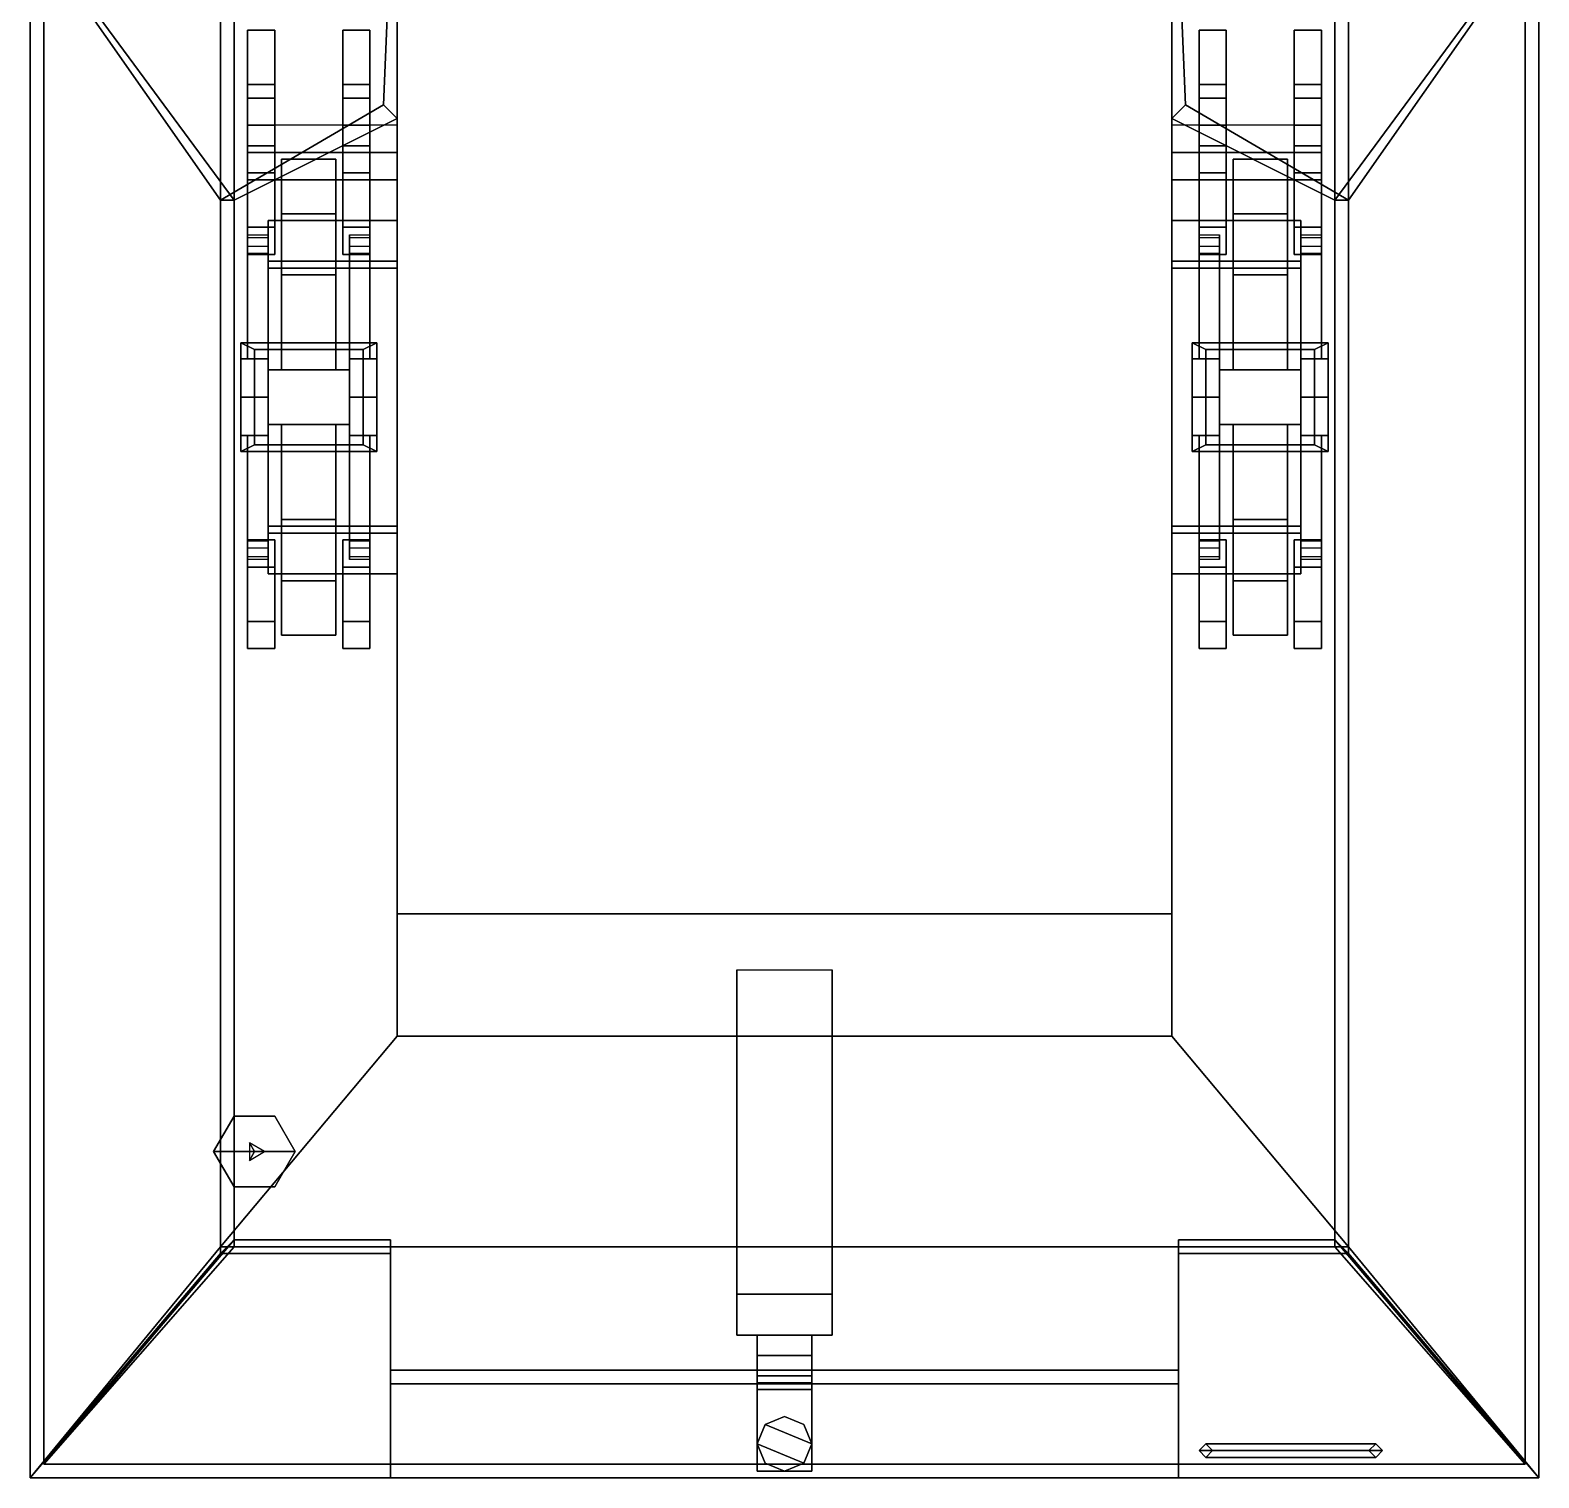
# Model space of a CAD drawing. Extents: x -1.11 to 1.11, y -2.64 to 2.07.
# Drawn here: x -1.11 to 1.11, y -2.64 to -0.51 of the extents above; entities that cross this region are included whole.
import ezdxf

# ---------------------------------------------------------------- set-up
doc = ezdxf.new("R2010")
doc.units = 0
doc.layers.get('0').update_dxf_attribs({"linetype": 'CONTINUOUS'})
doc.layers.add('SUSPENSION', color=5, linetype='CONTINUOUS')

msp = doc.modelspace()

# ---------------------------------------------------------------- linework, layer by layer
at = {"extrusion": (-1, 0, 0)}
for p, q in [((-0.58, -2.31, 2.05), (-0.58, -2.64, 1.24)), ((0.58, -2.31, 2.05), (0.58, -2.64, 1.24))]:
    msp.add_line(p, q, dxfattribs=at)
for points in [[(0.57, 1.74, 0.29), (0.57, -1.81, 0.29), (-0.57, -1.81, 0.29), (-0.57, 1.74, 0.29)], [(-0.57, -1.81, 0.29), (-0.57, -1.99, 0.86), (-0.57, 1.58, 0.86), (-0.57, 1.74, 0.29)], [(0.57, 1.58, 0.86), (0.57, -1.99, 0.86), (0.57, -1.81, 0.29), (0.57, 1.74, 0.29)], [(-0.57, 1.58, 0.86), (-0.57, -1.99, 0.86), (-0.83, -2.3, 0.86), (-0.83, 1.58, 0.86)], [(0.83, 1.58, 0.86), (0.83, -2.3, 0.86), (0.57, -1.99, 0.86), (0.57, 1.58, 0.86)], [(-0.57, -0.14, 1.24), (-1.11, -0.36, 1.24), (-0.83, -0.76, 2.13), (-0.59, -0.62, 2.13)], [(-0.57, -0.16, 1.24), (-0.57, -0.14, 1.24), (-0.59, -0.62, 2.13), (-0.57, -0.64, 2.13)], [(0.83, -0.76, 2.13), (1.11, -0.36, 1.24), (0.57, -0.14, 1.24), (0.59, -0.62, 2.13)], [(0.57, -0.14, 1.24), (0.57, -0.16, 1.24), (0.57, -0.64, 2.13), (0.59, -0.62, 2.13)], [(-0.81, -0.76, 2.13), (-1.09, -0.38, 1.24), (-0.57, -0.16, 1.24), (-0.57, -0.64, 2.13)], [(0.57, -0.16, 1.24), (1.09, -0.38, 1.24), (0.81, -0.76, 2.13), (0.57, -0.64, 2.13)], [(-0.83, -0.3, 0.86), (-0.83, -2.3, 0.86), (-1.11, -2.64, 1.24), (-1.11, -0.36, 1.24)], [(1.11, -2.64, 1.24), (0.83, -2.3, 0.86), (0.83, -0.3, 0.86), (1.11, -0.36, 1.24)], [(-1.09, -2.62, 1.24), (-0.81, -2.3, 0.88), (-0.81, -0.32, 0.88), (-1.09, -0.38, 1.24)], [(-0.81, -0.32, 0.88), (-0.81, -2.3, 0.88), (0.81, -2.3, 0.88), (0.81, -0.32, 0.88)], [(0.81, -0.32, 0.88), (0.81, -2.3, 0.88), (1.09, -2.62, 1.24), (1.09, -0.38, 1.24)], [(-1.11, -0.36, 1.24), (-1.11, -2.64, 1.24), (-0.83, -2.31, 2.05), (-0.83, -0.76, 2.13)], [(0.83, -2.31, 2.05), (1.11, -2.64, 1.24), (1.11, -0.36, 1.24), (0.83, -0.76, 2.13)], [(-0.81, -2.29, 2.05), (-1.09, -2.62, 1.24), (-1.09, -0.38, 1.24), (-0.81, -0.76, 2.13)], [(1.09, -0.38, 1.24), (1.09, -2.62, 1.24), (0.81, -2.29, 2.05), (0.81, -0.76, 2.13)], [(-0.57, -0.64, 2.13), (-0.59, -0.62, 2.13), (-0.83, -0.76, 2.13), (-0.81, -0.76, 2.13)], [(0.59, -0.62, 2.13), (0.57, -0.64, 2.13), (0.81, -0.76, 2.13), (0.83, -0.76, 2.13)], [(-0.81, -0.76, 2.13), (-0.83, -0.76, 2.13), (-0.83, -2.31, 2.05), (-0.81, -2.29, 2.05)], [(0.83, -0.76, 2.13), (0.81, -0.76, 2.13), (0.81, -2.29, 2.05), (0.83, -2.31, 2.05)], [(0.57, -1.81, 0.29), (0.57, -1.99, 0.86), (-0.57, -1.99, 0.86), (-0.57, -1.81, 0.29)], [(-0.07, -1.8924, 0.551), (-0.07, -2.37, 0.75), (-0.07, -2.37, 0.86), (-0.07, -1.99, 0.86)], [(0.07, -1.8924, 0.551), (0.07, -2.37, 0.75), (-0.07, -2.37, 0.75), (-0.07, -1.8924, 0.551)], [(0.07, -2.37, 0.86), (0.07, -2.37, 0.75), (0.07, -1.8924, 0.551), (0.07, -1.99, 0.86)], [(0.83, -2.3, 0.86), (-0.83, -2.3, 0.86), (-0.57, -1.99, 0.86), (0.57, -1.99, 0.86)], [(-0.81, -2.108, 1.59), (-0.84, -2.16, 1.59), (-0.84, -2.16, 1.79), (-0.81, -2.108, 1.79)], [(-0.84, -2.16, 1.79), (-0.72, -2.16, 1.79), (-0.75, -2.108, 1.79), (-0.81, -2.108, 1.79)], [(-0.75, -2.108, 1.59), (-0.81, -2.108, 1.59), (-0.81, -2.108, 1.79), (-0.75, -2.108, 1.79)], [(-0.72, -2.16, 1.59), (-0.75, -2.108, 1.59), (-0.75, -2.108, 1.79), (-0.72, -2.16, 1.79)], [(-0.765, -2.16, 1.79), (-0.7875, -2.147, 1.79), (-0.78, -2.16, 3.79)], [(-0.7875, -2.147, 1.79), (-0.7875, -2.173, 1.79), (-0.78, -2.16, 3.79)], [(-0.84, -2.16, 1.59), (-0.81, -2.212, 1.59), (-0.81, -2.212, 1.79), (-0.84, -2.16, 1.79)], [(-0.81, -2.212, 1.79), (-0.75, -2.212, 1.79), (-0.72, -2.16, 1.79), (-0.84, -2.16, 1.79)], [(-0.7875, -2.173, 1.79), (-0.765, -2.16, 1.79), (-0.78, -2.16, 3.79)], [(-0.75, -2.212, 1.59), (-0.72, -2.16, 1.59), (-0.72, -2.16, 1.79), (-0.75, -2.212, 1.79)], [(-0.81, -2.212, 1.59), (-0.75, -2.212, 1.59), (-0.75, -2.212, 1.79), (-0.81, -2.212, 1.79)], [(-1.11, -2.64, 1.24), (-0.83, -2.3, 0.86), (0.83, -2.3, 0.86), (1.11, -2.64, 1.24)], [(-0.58, -2.29, 2.05), (-0.58, -2.62, 1.24), (-1.09, -2.62, 1.24), (-0.81, -2.29, 2.05)], [(1.09, -2.62, 1.24), (0.81, -2.3, 0.88), (-0.81, -2.3, 0.88), (-1.09, -2.62, 1.24)], [(-0.81, -2.29, 2.05), (-0.83, -2.31, 2.05), (-0.58, -2.31, 2.05), (-0.58, -2.29, 2.05)], [(-0.07, -2.3, 0.86), (-0.07, -2.37, 0.86), (0.07, -2.37, 0.86), (0.07, -2.3, 0.86)], [(0.81, -2.29, 2.05), (1.09, -2.62, 1.24), (0.58, -2.62, 1.24), (0.58, -2.29, 2.05)], [(0.58, -2.4815, 1.58), (0.58, -2.5015, 1.58), (0.58, -2.31, 2.05), (0.58, -2.29, 2.05)], [(0.58, -2.29, 2.05), (0.58, -2.31, 2.05), (0.83, -2.31, 2.05), (0.81, -2.29, 2.05)], [(-0.83, -2.31, 2.05), (-1.11, -2.64, 1.24), (-0.58, -2.64, 1.24), (-0.58, -2.31, 2.05)], [(0.58, -2.31, 2.05), (0.58, -2.64, 1.24), (1.11, -2.64, 1.24), (0.83, -2.31, 2.05)], [(-0.07, -2.37, 0.75), (-0.07, -2.43, 0.75), (-0.07, -2.43, 0.86), (-0.07, -2.37, 0.86)], [(-0.07, -2.37, 0.86), (-0.07, -2.43, 0.86), (0.07, -2.43, 0.86), (0.07, -2.37, 0.86)], [(0.07, -2.37, 0.75), (0.07, -2.43, 0.75), (-0.07, -2.43, 0.75), (-0.07, -2.37, 0.75)], [(0.07, -2.43, 0.86), (0.07, -2.43, 0.75), (0.07, -2.37, 0.75), (0.07, -2.37, 0.86)], [(-0.07, -2.43, 0.86), (-0.07, -2.43, 0.75), (0.07, -2.43, 0.75), (0.07, -2.43, 0.86)], [(-0.04, -2.43, 0.79), (-0.04, -2.46, 0.77), (-0.04, -2.49, 0.84), (-0.04, -2.43, 0.84)], [(0.04, -2.43, 0.79), (0.04, -2.46, 0.77), (-0.04, -2.46, 0.77), (-0.04, -2.43, 0.79)], [(-0.04, -2.43, 0.84), (-0.04, -2.49, 0.84), (0.04, -2.49, 0.84), (0.04, -2.43, 0.84)], [(0.04, -2.49, 0.84), (0.04, -2.46, 0.77), (0.04, -2.43, 0.79), (0.04, -2.43, 0.84)], [(-0.04, -2.46, 0.77), (-0.04, -2.46, 0.7), (-0.04, -2.51, 0.82), (-0.04, -2.49, 0.84)], [(0.04, -2.46, 0.77), (0.04, -2.46, 0.7), (-0.04, -2.46, 0.7), (-0.04, -2.46, 0.77)], [(-0.04, -2.46, 0.7), (-0.04, -2.49, 0.72), (-0.04, -2.51, 0.75), (-0.04, -2.51, 0.82)], [(-0.04, -2.46, 0.7), (-0.04, -2.49, 0.67), (-0.04, -2.5, 0.7), (-0.04, -2.49, 0.72)], [(0.04, -2.46, 0.7), (0.04, -2.49, 0.67), (-0.04, -2.49, 0.67), (-0.04, -2.46, 0.7)], [(0.04, -2.51, 0.82), (0.04, -2.46, 0.7), (0.04, -2.46, 0.77), (0.04, -2.49, 0.84)], [(0.04, -2.51, 0.75), (0.04, -2.49, 0.72), (0.04, -2.46, 0.7), (0.04, -2.51, 0.82)], [(0.04, -2.5, 0.7), (0.04, -2.49, 0.67), (0.04, -2.46, 0.7), (0.04, -2.49, 0.72)], [(0.58, -2.4815, 1.58), (0.58, -2.62, 1.24), (-0.58, -2.62, 1.24), (-0.58, -2.4815, 1.58)], [(-0.58, -2.4815, 1.58), (-0.58, -2.5015, 1.58), (0.58, -2.5015, 1.58), (0.58, -2.4815, 1.58)], [(-0.58, -2.5015, 1.58), (-0.58, -2.64, 1.24), (0.58, -2.64, 1.24), (0.58, -2.5015, 1.58)], [(-0.04, -2.49, 0.84), (-0.04, -2.51, 0.82), (0.04, -2.51, 0.82), (0.04, -2.49, 0.84)], [(-0.04, -2.51, 0.75), (-0.04, -2.49, 0.72), (0.04, -2.49, 0.72), (0.04, -2.51, 0.75)], [(-0.04, -2.49, 0.72), (-0.04, -2.5, 0.7), (0.04, -2.5, 0.7), (0.04, -2.49, 0.72)], [(-0.04, -2.49, 0.67), (-0.04, -2.62, 0.65), (-0.04, -2.63, 0.68), (-0.04, -2.5, 0.7)], [(0.04, -2.49, 0.67), (0.04, -2.62, 0.65), (-0.04, -2.62, 0.65), (-0.04, -2.49, 0.67)], [(-0.04, -2.5, 0.7), (-0.04, -2.63, 0.68), (0.04, -2.63, 0.68), (0.04, -2.5, 0.7)], [(0.04, -2.63, 0.68), (0.04, -2.62, 0.65), (0.04, -2.49, 0.67), (0.04, -2.5, 0.7)], [(-0.04, -2.51, 0.82), (-0.04, -2.51, 0.75), (0.04, -2.51, 0.75), (0.04, -2.51, 0.82)], [(0, -2.55, 0.69), (-0.0283, -2.5617, 0.69), (-0.0283, -2.5617, 0.78), (0, -2.55, 0.78)], [(-0.0283, -2.5617, 0.78), (0.04, -2.59, 0.78), (0.0283, -2.5617, 0.78), (0, -2.55, 0.78)], [(0.0283, -2.5617, 0.69), (0, -2.55, 0.69), (0, -2.55, 0.78), (0.0283, -2.5617, 0.78)], [(-0.0283, -2.5617, 0.69), (-0.04, -2.59, 0.68), (-0.04, -2.59, 0.78), (-0.0283, -2.5617, 0.78)], [(-0.04, -2.59, 0.78), (0.0283, -2.6183, 0.78), (0.04, -2.59, 0.78), (-0.0283, -2.5617, 0.78)], [(0.04, -2.59, 0.68), (0.0283, -2.5617, 0.69), (0.0283, -2.5617, 0.78), (0.04, -2.59, 0.78)], [(-0.04, -2.59, 0.68), (-0.0283, -2.6183, 0.68), (-0.0283, -2.6183, 0.78), (-0.04, -2.59, 0.78)], [(-0.0283, -2.6183, 0.78), (0, -2.63, 0.78), (0.0283, -2.6183, 0.78), (-0.04, -2.59, 0.78)], [(0.0283, -2.6183, 0.68), (0.04, -2.59, 0.68), (0.04, -2.59, 0.78), (0.0283, -2.6183, 0.78)], [(0.62, -2.59, 0.8), (0.61, -2.6, 0.79), (0.61, -2.6, 1.2), (0.62, -2.59, 1.19)], [(0.87, -2.59, 0.8), (0.88, -2.6, 0.79), (0.61, -2.6, 0.79), (0.62, -2.59, 0.8)], [(0.63, -2.6, 0.81), (0.62, -2.59, 0.8), (0.62, -2.59, 1.19), (0.63, -2.6, 1.2)], [(0.86, -2.6, 0.81), (0.87, -2.59, 0.8), (0.62, -2.59, 0.8), (0.63, -2.6, 0.81)], [(0.87, -2.59, 0.98), (0.86, -2.6, 0.97), (0.63, -2.6, 0.97), (0.62, -2.59, 0.98)], [(0.86, -2.6, 0.99), (0.87, -2.59, 0.98), (0.62, -2.59, 0.98), (0.63, -2.6, 0.99)], [(0.87, -2.59, 0.8), (0.86, -2.6, 0.81), (0.86, -2.6, 1.2), (0.87, -2.59, 1.19)], [(0.88, -2.6, 0.79), (0.87, -2.59, 0.8), (0.87, -2.59, 1.19), (0.88, -2.6, 1.2)], [(-0.0283, -2.6183, 0.68), (0, -2.63, 0.68), (0, -2.63, 0.78), (-0.0283, -2.6183, 0.78)], [(0, -2.63, 0.68), (0.0283, -2.6183, 0.68), (0.0283, -2.6183, 0.78), (0, -2.63, 0.78)], [(0.61, -2.6, 0.79), (0.62, -2.61, 0.8), (0.62, -2.61, 1.21), (0.61, -2.6, 1.2)], [(0.88, -2.6, 0.79), (0.87, -2.61, 0.8), (0.62, -2.61, 0.8), (0.61, -2.6, 0.79)], [(0.62, -2.61, 0.8), (0.63, -2.6, 0.81), (0.63, -2.6, 1.2), (0.62, -2.61, 1.21)], [(0.87, -2.61, 0.8), (0.86, -2.6, 0.81), (0.63, -2.6, 0.81), (0.62, -2.61, 0.8)], [(0.86, -2.6, 0.97), (0.87, -2.61, 0.98), (0.62, -2.61, 0.98), (0.63, -2.6, 0.97)], [(0.87, -2.61, 0.98), (0.86, -2.6, 0.99), (0.63, -2.6, 0.99), (0.62, -2.61, 0.98)], [(0.86, -2.6, 0.81), (0.87, -2.61, 0.8), (0.87, -2.61, 1.21), (0.86, -2.6, 1.2)], [(0.87, -2.61, 0.8), (0.88, -2.6, 0.79), (0.88, -2.6, 1.2), (0.87, -2.61, 1.21)], [(-0.04, -2.63, 0.68), (-0.04, -2.62, 0.65), (0.04, -2.62, 0.65), (0.04, -2.63, 0.68)]]:
    msp.add_3dface(points)
at = {"layer": 'SUSPENSION'}
for points in [[(-0.79, -0.51, 0.7), (-0.79, -0.51, 0.63), (-0.79, -0.59, 0.59), (-0.79, -0.61, 0.66)], [(-0.75, -0.61, 0.66), (-0.75, -0.51, 0.7), (-0.79, -0.51, 0.7), (-0.79, -0.61, 0.66)], [(-0.79, -0.59, 0.59), (-0.79, -0.51, 0.63), (-0.75, -0.51, 0.63), (-0.75, -0.59, 0.59)], [(-0.75, -0.59, 0.59), (-0.75, -0.51, 0.63), (-0.75, -0.51, 0.7), (-0.75, -0.61, 0.66)], [(-0.61, -0.61, 0.66), (-0.61, -0.51, 0.7), (-0.65, -0.51, 0.7), (-0.65, -0.61, 0.66)], [(-0.65, -0.51, 0.7), (-0.65, -0.51, 0.63), (-0.65, -0.59, 0.59), (-0.65, -0.61, 0.66)], [(-0.65, -0.59, 0.59), (-0.65, -0.51, 0.63), (-0.61, -0.51, 0.63), (-0.61, -0.59, 0.59)], [(-0.61, -0.59, 0.59), (-0.61, -0.51, 0.63), (-0.61, -0.51, 0.7), (-0.61, -0.61, 0.66)], [(0.65, -0.61, 0.66), (0.65, -0.51, 0.7), (0.61, -0.51, 0.7), (0.61, -0.61, 0.66)], [(0.61, -0.51, 0.7), (0.61, -0.51, 0.63), (0.61, -0.59, 0.59), (0.61, -0.61, 0.66)], [(0.61, -0.59, 0.59), (0.61, -0.51, 0.63), (0.65, -0.51, 0.63), (0.65, -0.59, 0.59)], [(0.65, -0.59, 0.59), (0.65, -0.51, 0.63), (0.65, -0.51, 0.7), (0.65, -0.61, 0.66)], [(0.75, -0.51, 0.7), (0.75, -0.51, 0.63), (0.75, -0.59, 0.59), (0.75, -0.61, 0.66)], [(0.79, -0.61, 0.66), (0.79, -0.51, 0.7), (0.75, -0.51, 0.7), (0.75, -0.61, 0.66)], [(0.75, -0.59, 0.59), (0.75, -0.51, 0.63), (0.79, -0.51, 0.63), (0.79, -0.59, 0.59)], [(0.79, -0.59, 0.59), (0.79, -0.51, 0.63), (0.79, -0.51, 0.7), (0.79, -0.61, 0.66)], [(-0.79, -0.61, 0.66), (-0.79, -0.59, 0.59), (-0.79, -0.69, 0.59), (-0.79, -0.65, 0.66)], [(-0.79, -0.69, 0.59), (-0.79, -0.59, 0.59), (-0.75, -0.59, 0.59), (-0.75, -0.69, 0.59)], [(-0.75, -0.69, 0.59), (-0.75, -0.59, 0.59), (-0.75, -0.61, 0.66), (-0.75, -0.65, 0.66)], [(-0.65, -0.69, 0.59), (-0.65, -0.59, 0.59), (-0.61, -0.59, 0.59), (-0.61, -0.69, 0.59)], [(-0.65, -0.61, 0.66), (-0.65, -0.59, 0.59), (-0.65, -0.69, 0.59), (-0.65, -0.65, 0.66)], [(-0.61, -0.69, 0.59), (-0.61, -0.59, 0.59), (-0.61, -0.61, 0.66), (-0.61, -0.65, 0.66)], [(0.61, -0.69, 0.59), (0.61, -0.59, 0.59), (0.65, -0.59, 0.59), (0.65, -0.69, 0.59)], [(0.61, -0.61, 0.66), (0.61, -0.59, 0.59), (0.61, -0.69, 0.59), (0.61, -0.65, 0.66)], [(0.65, -0.69, 0.59), (0.65, -0.59, 0.59), (0.65, -0.61, 0.66), (0.65, -0.65, 0.66)], [(0.75, -0.61, 0.66), (0.75, -0.59, 0.59), (0.75, -0.69, 0.59), (0.75, -0.65, 0.66)], [(0.75, -0.69, 0.59), (0.75, -0.59, 0.59), (0.79, -0.59, 0.59), (0.79, -0.69, 0.59)], [(0.79, -0.69, 0.59), (0.79, -0.59, 0.59), (0.79, -0.61, 0.66), (0.79, -0.65, 0.66)], [(-0.75, -0.65, 0.66), (-0.75, -0.61, 0.66), (-0.79, -0.61, 0.66), (-0.79, -0.65, 0.66)], [(-0.61, -0.65, 0.66), (-0.61, -0.61, 0.66), (-0.65, -0.61, 0.66), (-0.65, -0.65, 0.66)], [(0.65, -0.65, 0.66), (0.65, -0.61, 0.66), (0.61, -0.61, 0.66), (0.61, -0.65, 0.66)], [(0.79, -0.65, 0.66), (0.79, -0.61, 0.66), (0.75, -0.61, 0.66), (0.75, -0.65, 0.66)], [(-0.57, -0.69, 0.74), (-0.57, -0.65, 0.66), (-0.79, -0.65, 0.66), (-0.79, -0.69, 0.74)], [(-0.79, -0.65, 0.66), (-0.79, -0.69, 0.59), (-0.79, -0.73, 0.72), (-0.79, -0.69, 0.74)], [(0.79, -0.69, 0.74), (0.79, -0.65, 0.66), (0.57, -0.65, 0.66), (0.57, -0.69, 0.74)], [(0.79, -0.73, 0.72), (0.79, -0.69, 0.59), (0.79, -0.65, 0.66), (0.79, -0.69, 0.74)], [(-0.79, -0.72, 0.1907), (-0.79, -0.8, 0.1907), (-0.79, -0.84, 0.26), (-0.79, -0.68, 0.26)], [(-0.79, -0.72, 0.1907), (-0.79, -0.68, 0.26), (-0.75, -0.68, 0.26), (-0.75, -0.72, 0.1907)], [(-0.79, -0.68, 0.26), (-0.79, -0.84, 0.26), (-0.79, -0.8, 0.3293), (-0.79, -0.72, 0.3293)], [(-0.79, -0.68, 0.26), (-0.79, -0.72, 0.3293), (-0.75, -0.72, 0.3293), (-0.75, -0.68, 0.26)], [(-0.61, -0.68, 0.26), (-0.61, -0.72, 0.1907), (-0.65, -0.72, 0.1907), (-0.65, -0.68, 0.26)], [(-0.61, -0.72, 0.3293), (-0.61, -0.68, 0.26), (-0.65, -0.68, 0.26), (-0.65, -0.72, 0.3293)], [(-0.61, -0.8, 0.1907), (-0.61, -0.72, 0.1907), (-0.61, -0.68, 0.26), (-0.61, -0.84, 0.26)], [(-0.61, -0.84, 0.26), (-0.61, -0.68, 0.26), (-0.61, -0.72, 0.3293), (-0.61, -0.8, 0.3293)], [(0.61, -0.72, 0.1907), (0.61, -0.8, 0.1907), (0.61, -0.84, 0.26), (0.61, -0.68, 0.26)], [(0.61, -0.72, 0.1907), (0.61, -0.68, 0.26), (0.65, -0.68, 0.26), (0.65, -0.72, 0.1907)], [(0.61, -0.68, 0.26), (0.61, -0.84, 0.26), (0.61, -0.8, 0.3293), (0.61, -0.72, 0.3293)], [(0.61, -0.68, 0.26), (0.61, -0.72, 0.3293), (0.65, -0.72, 0.3293), (0.65, -0.68, 0.26)], [(0.79, -0.68, 0.26), (0.79, -0.72, 0.1907), (0.75, -0.72, 0.1907), (0.75, -0.68, 0.26)], [(0.79, -0.72, 0.3293), (0.79, -0.68, 0.26), (0.75, -0.68, 0.26), (0.75, -0.72, 0.3293)], [(0.79, -0.8, 0.1907), (0.79, -0.72, 0.1907), (0.79, -0.68, 0.26), (0.79, -0.84, 0.26)], [(0.79, -0.84, 0.26), (0.79, -0.68, 0.26), (0.79, -0.72, 0.3293), (0.79, -0.8, 0.3293)], [(-0.79, -0.73, 0.72), (-0.79, -0.69, 0.59), (-0.57, -0.69, 0.59), (-0.57, -0.73, 0.72)], [(-0.79, -0.69, 0.74), (-0.79, -0.73, 0.72), (-0.57, -0.73, 0.72), (-0.57, -0.69, 0.74)], [(-0.74, -0.7, 0.69), (-0.74, -0.78, 0.64), (-0.74, -0.87, 0.67), (-0.74, -0.78, 0.69)], [(-0.66, -0.7, 0.69), (-0.66, -0.78, 0.64), (-0.74, -0.78, 0.64), (-0.74, -0.7, 0.69)], [(-0.66, -0.78, 0.69), (-0.66, -0.7, 0.69), (-0.74, -0.7, 0.69), (-0.74, -0.78, 0.69)], [(-0.66, -0.87, 0.67), (-0.66, -0.78, 0.64), (-0.66, -0.7, 0.69), (-0.66, -0.78, 0.69)], [(0.57, -0.73, 0.72), (0.57, -0.69, 0.59), (0.79, -0.69, 0.59), (0.79, -0.73, 0.72)], [(0.57, -0.69, 0.74), (0.57, -0.73, 0.72), (0.79, -0.73, 0.72), (0.79, -0.69, 0.74)], [(0.66, -0.7, 0.69), (0.66, -0.78, 0.64), (0.66, -0.87, 0.67), (0.66, -0.78, 0.69)], [(0.74, -0.7, 0.69), (0.74, -0.78, 0.64), (0.66, -0.78, 0.64), (0.66, -0.7, 0.69)], [(0.74, -0.78, 0.69), (0.74, -0.7, 0.69), (0.66, -0.7, 0.69), (0.66, -0.78, 0.69)], [(0.74, -0.87, 0.67), (0.74, -0.78, 0.64), (0.74, -0.7, 0.69), (0.74, -0.78, 0.69)], [(-0.79, -0.8, 0.1907), (-0.79, -0.72, 0.1907), (-0.75, -0.72, 0.1907), (-0.75, -0.8, 0.1907)], [(-0.79, -0.72, 0.3293), (-0.79, -0.8, 0.3293), (-0.75, -0.8, 0.3293), (-0.75, -0.72, 0.3293)], [(-0.61, -0.72, 0.1907), (-0.61, -0.8, 0.1907), (-0.65, -0.8, 0.1907), (-0.65, -0.72, 0.1907)], [(-0.61, -0.8, 0.3293), (-0.61, -0.72, 0.3293), (-0.65, -0.72, 0.3293), (-0.65, -0.8, 0.3293)], [(0.61, -0.8, 0.1907), (0.61, -0.72, 0.1907), (0.65, -0.72, 0.1907), (0.65, -0.8, 0.1907)], [(0.61, -0.72, 0.3293), (0.61, -0.8, 0.3293), (0.65, -0.8, 0.3293), (0.65, -0.72, 0.3293)], [(0.79, -0.72, 0.1907), (0.79, -0.8, 0.1907), (0.75, -0.8, 0.1907), (0.75, -0.72, 0.1907)], [(0.79, -0.8, 0.3293), (0.79, -0.72, 0.3293), (0.75, -0.72, 0.3293), (0.75, -0.8, 0.3293)], [(-0.57, -0.79, 0.72), (-0.57, -0.79, 0.6), (-0.76, -0.79, 0.6), (-0.76, -0.79, 0.72)], [(-0.76, -0.79, 0.72), (-0.76, -0.79, 0.6), (-0.76, -0.85, 0.6), (-0.76, -0.86, 0.72)], [(-0.76, -0.85, 0.6), (-0.76, -0.79, 0.6), (-0.57, -0.79, 0.6), (-0.57, -0.85, 0.6)], [(-0.57, -0.86, 0.72), (-0.57, -0.79, 0.72), (-0.76, -0.79, 0.72), (-0.76, -0.86, 0.72)], [(-0.74, -0.78, 0.69), (-0.74, -0.87, 0.67), (-0.66, -0.87, 0.67), (-0.66, -0.78, 0.69)], [(-0.66, -0.78, 0.64), (-0.66, -1.01, 0.59), (-0.74, -1.01, 0.59), (-0.74, -0.78, 0.64)], [(-0.74, -0.78, 0.64), (-0.74, -1.01, 0.59), (-0.74, -1.01, 0.67), (-0.74, -0.87, 0.67)], [(-0.66, -1.01, 0.67), (-0.66, -1.01, 0.59), (-0.66, -0.78, 0.64), (-0.66, -0.87, 0.67)], [(0.76, -0.79, 0.72), (0.76, -0.79, 0.6), (0.57, -0.79, 0.6), (0.57, -0.79, 0.72)], [(0.57, -0.85, 0.6), (0.57, -0.79, 0.6), (0.76, -0.79, 0.6), (0.76, -0.85, 0.6)], [(0.76, -0.86, 0.72), (0.76, -0.79, 0.72), (0.57, -0.79, 0.72), (0.57, -0.86, 0.72)], [(0.66, -0.78, 0.69), (0.66, -0.87, 0.67), (0.74, -0.87, 0.67), (0.74, -0.78, 0.69)], [(0.66, -0.78, 0.64), (0.66, -1.01, 0.59), (0.66, -1.01, 0.67), (0.66, -0.87, 0.67)], [(0.74, -0.78, 0.64), (0.74, -1.01, 0.59), (0.66, -1.01, 0.59), (0.66, -0.78, 0.64)], [(0.74, -1.01, 0.67), (0.74, -1.01, 0.59), (0.74, -0.78, 0.64), (0.74, -0.87, 0.67)], [(0.76, -0.85, 0.6), (0.76, -0.79, 0.6), (0.76, -0.79, 0.72), (0.76, -0.86, 0.72)], [(-0.79, -0.84, 0.26), (-0.79, -0.8, 0.1907), (-0.75, -0.8, 0.1907), (-0.75, -0.84, 0.26)], [(-0.79, -0.8, 0.3293), (-0.79, -0.84, 0.26), (-0.75, -0.84, 0.26), (-0.75, -0.8, 0.3293)], [(-0.79, -0.811, 0.2098), (-0.79, -0.9934, 0.1834), (-0.79, -0.97, 0.24), (-0.79, -0.8285, 0.24)], [(-0.76, -0.811, 0.2098), (-0.76, -0.9934, 0.1834), (-0.79, -0.9934, 0.1834), (-0.79, -0.811, 0.2098)], [(-0.79, -0.8157, 0.3021), (-0.79, -0.97, 0.36), (-0.76, -0.97, 0.36), (-0.76, -0.8157, 0.3021)], [(-0.79, -0.8383, 0.263), (-0.79, -0.97, 0.31), (-0.79, -0.97, 0.36), (-0.79, -0.8157, 0.3021)], [(-0.76, -0.97, 0.24), (-0.76, -0.9934, 0.1834), (-0.76, -0.811, 0.2098), (-0.76, -0.8285, 0.24)], [(-0.76, -0.97, 0.36), (-0.76, -0.97, 0.31), (-0.76, -0.8383, 0.263), (-0.76, -0.8157, 0.3021)], [(-0.61, -0.8, 0.1907), (-0.61, -0.84, 0.26), (-0.65, -0.84, 0.26), (-0.65, -0.8, 0.1907)], [(-0.61, -0.84, 0.26), (-0.61, -0.8, 0.3293), (-0.65, -0.8, 0.3293), (-0.65, -0.84, 0.26)], [(-0.64, -0.811, 0.2098), (-0.64, -0.9934, 0.1834), (-0.64, -0.97, 0.24), (-0.64, -0.8285, 0.24)], [(-0.61, -0.811, 0.2098), (-0.61, -0.9934, 0.1834), (-0.64, -0.9934, 0.1834), (-0.64, -0.811, 0.2098)], [(-0.64, -0.8383, 0.263), (-0.64, -0.97, 0.31), (-0.64, -0.97, 0.36), (-0.64, -0.8157, 0.3021)], [(-0.64, -0.8157, 0.3021), (-0.64, -0.97, 0.36), (-0.61, -0.97, 0.36), (-0.61, -0.8157, 0.3021)], [(-0.61, -0.97, 0.24), (-0.61, -0.9934, 0.1834), (-0.61, -0.811, 0.2098), (-0.61, -0.8285, 0.24)], [(-0.61, -0.97, 0.36), (-0.61, -0.97, 0.31), (-0.61, -0.8383, 0.263), (-0.61, -0.8157, 0.3021)], [(0.61, -0.84, 0.26), (0.61, -0.8, 0.1907), (0.65, -0.8, 0.1907), (0.65, -0.84, 0.26)], [(0.61, -0.8, 0.3293), (0.61, -0.84, 0.26), (0.65, -0.84, 0.26), (0.65, -0.8, 0.3293)], [(0.61, -0.811, 0.2098), (0.61, -0.9934, 0.1834), (0.61, -0.97, 0.24), (0.61, -0.8285, 0.24)], [(0.64, -0.811, 0.2098), (0.64, -0.9934, 0.1834), (0.61, -0.9934, 0.1834), (0.61, -0.811, 0.2098)], [(0.61, -0.8157, 0.3021), (0.61, -0.97, 0.36), (0.64, -0.97, 0.36), (0.64, -0.8157, 0.3021)], [(0.61, -0.8383, 0.263), (0.61, -0.97, 0.31), (0.61, -0.97, 0.36), (0.61, -0.8157, 0.3021)], [(0.64, -0.97, 0.24), (0.64, -0.9934, 0.1834), (0.64, -0.811, 0.2098), (0.64, -0.8285, 0.24)], [(0.64, -0.97, 0.36), (0.64, -0.97, 0.31), (0.64, -0.8383, 0.263), (0.64, -0.8157, 0.3021)], [(0.79, -0.8, 0.1907), (0.79, -0.84, 0.26), (0.75, -0.84, 0.26), (0.75, -0.8, 0.1907)], [(0.79, -0.84, 0.26), (0.79, -0.8, 0.3293), (0.75, -0.8, 0.3293), (0.75, -0.84, 0.26)], [(0.76, -0.811, 0.2098), (0.76, -0.9934, 0.1834), (0.76, -0.97, 0.24), (0.76, -0.8285, 0.24)], [(0.79, -0.811, 0.2098), (0.79, -0.9934, 0.1834), (0.76, -0.9934, 0.1834), (0.76, -0.811, 0.2098)], [(0.76, -0.8383, 0.263), (0.76, -0.97, 0.31), (0.76, -0.97, 0.36), (0.76, -0.8157, 0.3021)], [(0.76, -0.8157, 0.3021), (0.76, -0.97, 0.36), (0.79, -0.97, 0.36), (0.79, -0.8157, 0.3021)], [(0.79, -0.97, 0.24), (0.79, -0.9934, 0.1834), (0.79, -0.811, 0.2098), (0.79, -0.8285, 0.24)], [(0.79, -0.97, 0.36), (0.79, -0.97, 0.31), (0.79, -0.8383, 0.263), (0.79, -0.8157, 0.3021)], [(-0.79, -0.8285, 0.24), (-0.79, -0.97, 0.24), (-0.76, -0.97, 0.24), (-0.76, -0.8285, 0.24)], [(-0.76, -0.8383, 0.263), (-0.76, -0.97, 0.31), (-0.79, -0.97, 0.31), (-0.79, -0.8383, 0.263)], [(-0.64, -0.8285, 0.24), (-0.64, -0.97, 0.24), (-0.61, -0.97, 0.24), (-0.61, -0.8285, 0.24)], [(-0.61, -0.8383, 0.263), (-0.61, -0.97, 0.31), (-0.64, -0.97, 0.31), (-0.64, -0.8383, 0.263)], [(0.61, -0.8285, 0.24), (0.61, -0.97, 0.24), (0.64, -0.97, 0.24), (0.64, -0.8285, 0.24)], [(0.64, -0.8383, 0.263), (0.64, -0.97, 0.31), (0.61, -0.97, 0.31), (0.61, -0.8383, 0.263)], [(0.76, -0.8285, 0.24), (0.76, -0.97, 0.24), (0.79, -0.97, 0.24), (0.79, -0.8285, 0.24)], [(0.79, -0.8383, 0.263), (0.79, -0.97, 0.31), (0.76, -0.97, 0.31), (0.76, -0.8383, 0.263)], [(-0.76, -0.86, 0.72), (-0.76, -0.85, 0.6), (-0.57, -0.85, 0.6), (-0.57, -0.86, 0.72)], [(0.57, -0.86, 0.72), (0.57, -0.85, 0.6), (0.76, -0.85, 0.6), (0.76, -0.86, 0.72)], [(-0.74, -0.87, 0.67), (-0.74, -1.01, 0.67), (-0.66, -1.01, 0.67), (-0.66, -0.87, 0.67)], [(0.66, -0.87, 0.67), (0.66, -1.01, 0.67), (0.74, -1.01, 0.67), (0.74, -0.87, 0.67)], [(-0.8, -0.97, 0.24), (-0.8, -0.9934, 0.1834), (-0.8, -1.1066, 0.1834), (-0.8, -1.13, 0.24)], [(-0.8, -0.9934, 0.1834), (-0.8, -0.97, 0.24), (-0.76, -0.97, 0.24), (-0.76, -0.9934, 0.1834)], [(-0.6, -0.97, 0.5), (-0.6, -0.97, 0.43), (-0.8, -0.97, 0.43), (-0.8, -0.97, 0.5)], [(-0.8, -0.97, 0.5), (-0.8, -0.97, 0.43), (-0.8, -1.13, 0.43), (-0.8, -1.13, 0.5)], [(-0.76, -0.97, 0.43), (-0.76, -0.97, 0.24), (-0.8, -0.97, 0.24), (-0.8, -0.97, 0.43)], [(-0.8, -0.97, 0.43), (-0.8, -0.97, 0.24), (-0.8, -1.13, 0.24), (-0.8, -1.13, 0.43)], [(-0.62, -0.98, 0.59), (-0.6, -0.97, 0.5), (-0.8, -0.97, 0.5), (-0.78, -0.98, 0.59)], [(-0.78, -0.98, 0.59), (-0.8, -0.97, 0.5), (-0.8, -1.13, 0.5), (-0.78, -1.12, 0.59)], [(-0.76, -1.1066, 0.1834), (-0.76, -0.9934, 0.1834), (-0.76, -0.97, 0.24), (-0.76, -1.13, 0.24)], [(-0.76, -1.13, 0.43), (-0.76, -0.97, 0.43), (-0.64, -0.97, 0.43), (-0.64, -1.13, 0.43)], [(-0.76, -1.13, 0.24), (-0.76, -0.97, 0.24), (-0.76, -0.97, 0.43), (-0.76, -1.13, 0.43)], [(-0.6, -0.97, 0.24), (-0.6, -0.9934, 0.1834), (-0.64, -0.9934, 0.1834), (-0.64, -0.97, 0.24)], [(-0.64, -0.9934, 0.1834), (-0.64, -1.1066, 0.1834), (-0.64, -1.13, 0.24), (-0.64, -0.97, 0.24)], [(-0.64, -0.97, 0.24), (-0.64, -1.13, 0.24), (-0.64, -1.13, 0.43), (-0.64, -0.97, 0.43)], [(-0.6, -0.97, 0.43), (-0.6, -0.97, 0.24), (-0.64, -0.97, 0.24), (-0.64, -0.97, 0.43)], [(-0.6, -1.13, 0.5), (-0.6, -0.97, 0.5), (-0.62, -0.98, 0.59), (-0.62, -1.12, 0.59)], [(-0.6, -1.13, 0.24), (-0.6, -1.1066, 0.1834), (-0.6, -0.9934, 0.1834), (-0.6, -0.97, 0.24)], [(-0.6, -1.13, 0.43), (-0.6, -0.97, 0.43), (-0.6, -0.97, 0.5), (-0.6, -1.13, 0.5)], [(-0.6, -1.13, 0.43), (-0.6, -1.13, 0.24), (-0.6, -0.97, 0.24), (-0.6, -0.97, 0.43)], [(0.6, -0.97, 0.24), (0.6, -0.9934, 0.1834), (0.6, -1.1066, 0.1834), (0.6, -1.13, 0.24)], [(0.6, -0.9934, 0.1834), (0.6, -0.97, 0.24), (0.64, -0.97, 0.24), (0.64, -0.9934, 0.1834)], [(0.6, -0.97, 0.43), (0.6, -1.13, 0.43), (0.6, -1.13, 0.5), (0.6, -0.97, 0.5)], [(0.8, -0.97, 0.5), (0.8, -0.97, 0.43), (0.6, -0.97, 0.43), (0.6, -0.97, 0.5)], [(0.64, -0.97, 0.43), (0.64, -0.97, 0.24), (0.6, -0.97, 0.24), (0.6, -0.97, 0.43)], [(0.6, -0.97, 0.43), (0.6, -0.97, 0.24), (0.6, -1.13, 0.24), (0.6, -1.13, 0.43)], [(0.6, -0.97, 0.5), (0.6, -1.13, 0.5), (0.62, -1.12, 0.59), (0.62, -0.98, 0.59)], [(0.78, -0.98, 0.59), (0.8, -0.97, 0.5), (0.6, -0.97, 0.5), (0.62, -0.98, 0.59)], [(0.64, -1.1066, 0.1834), (0.64, -0.9934, 0.1834), (0.64, -0.97, 0.24), (0.64, -1.13, 0.24)], [(0.64, -1.13, 0.24), (0.64, -0.97, 0.24), (0.64, -0.97, 0.43), (0.64, -1.13, 0.43)], [(0.76, -0.97, 0.43), (0.76, -1.13, 0.43), (0.64, -1.13, 0.43), (0.64, -0.97, 0.43)], [(0.8, -0.97, 0.24), (0.8, -0.9934, 0.1834), (0.76, -0.9934, 0.1834), (0.76, -0.97, 0.24)], [(0.76, -0.9934, 0.1834), (0.76, -1.1066, 0.1834), (0.76, -1.13, 0.24), (0.76, -0.97, 0.24)], [(0.76, -0.97, 0.24), (0.76, -1.13, 0.24), (0.76, -1.13, 0.43), (0.76, -0.97, 0.43)], [(0.8, -0.97, 0.43), (0.8, -0.97, 0.24), (0.76, -0.97, 0.24), (0.76, -0.97, 0.43)], [(0.78, -1.12, 0.59), (0.8, -1.13, 0.5), (0.8, -0.97, 0.5), (0.78, -0.98, 0.59)], [(0.8, -1.13, 0.24), (0.8, -1.1066, 0.1834), (0.8, -0.9934, 0.1834), (0.8, -0.97, 0.24)], [(0.8, -1.13, 0.5), (0.8, -1.13, 0.43), (0.8, -0.97, 0.43), (0.8, -0.97, 0.5)], [(0.8, -1.13, 0.43), (0.8, -1.13, 0.24), (0.8, -0.97, 0.24), (0.8, -0.97, 0.43)], [(-0.8, -0.9934, 0.1834), (-0.8, -1.05, 0.16), (-0.8, -1.05, 0.16), (-0.8, -1.1066, 0.1834)], [(-0.8, -1.05, 0.16), (-0.8, -0.9934, 0.1834), (-0.76, -0.9934, 0.1834), (-0.76, -1.05, 0.16)], [(-0.62, -1.12, 0.59), (-0.62, -0.98, 0.59), (-0.78, -0.98, 0.59), (-0.78, -1.12, 0.59)], [(-0.76, -1.05, 0.16), (-0.76, -1.05, 0.16), (-0.76, -0.9934, 0.1834), (-0.76, -1.1066, 0.1834)], [(-0.6, -0.9934, 0.1834), (-0.6, -1.05, 0.16), (-0.64, -1.05, 0.16), (-0.64, -0.9934, 0.1834)], [(-0.64, -1.05, 0.16), (-0.64, -1.05, 0.16), (-0.64, -1.1066, 0.1834), (-0.64, -0.9934, 0.1834)], [(-0.6, -1.1066, 0.1834), (-0.6, -1.05, 0.16), (-0.6, -1.05, 0.16), (-0.6, -0.9934, 0.1834)], [(0.6, -0.9934, 0.1834), (0.6, -1.05, 0.16), (0.6, -1.05, 0.16), (0.6, -1.1066, 0.1834)], [(0.6, -1.05, 0.16), (0.6, -0.9934, 0.1834), (0.64, -0.9934, 0.1834), (0.64, -1.05, 0.16)], [(0.62, -0.98, 0.59), (0.62, -1.12, 0.59), (0.78, -1.12, 0.59), (0.78, -0.98, 0.59)], [(0.64, -1.05, 0.16), (0.64, -1.05, 0.16), (0.64, -0.9934, 0.1834), (0.64, -1.1066, 0.1834)], [(0.8, -0.9934, 0.1834), (0.8, -1.05, 0.16), (0.76, -1.05, 0.16), (0.76, -0.9934, 0.1834)], [(0.76, -1.05, 0.16), (0.76, -1.05, 0.16), (0.76, -1.1066, 0.1834), (0.76, -0.9934, 0.1834)], [(0.8, -1.1066, 0.1834), (0.8, -1.05, 0.16), (0.8, -1.05, 0.16), (0.8, -0.9934, 0.1834)], [(-0.76, -1.01, 0.7), (-0.76, -1.01, 0.59), (-0.76, -1.09, 0.59), (-0.76, -1.09, 0.7)], [(-0.64, -1.01, 0.7), (-0.64, -1.01, 0.59), (-0.76, -1.01, 0.59), (-0.76, -1.01, 0.7)], [(-0.64, -1.09, 0.7), (-0.64, -1.01, 0.7), (-0.76, -1.01, 0.7), (-0.76, -1.09, 0.7)], [(-0.64, -1.09, 0.59), (-0.64, -1.01, 0.59), (-0.64, -1.01, 0.7), (-0.64, -1.09, 0.7)], [(0.64, -1.01, 0.59), (0.64, -1.09, 0.59), (0.64, -1.09, 0.7), (0.64, -1.01, 0.7)], [(0.76, -1.01, 0.7), (0.76, -1.01, 0.59), (0.64, -1.01, 0.59), (0.64, -1.01, 0.7)], [(0.64, -1.01, 0.7), (0.64, -1.09, 0.7), (0.76, -1.09, 0.7), (0.76, -1.01, 0.7)], [(0.76, -1.09, 0.7), (0.76, -1.09, 0.59), (0.76, -1.01, 0.59), (0.76, -1.01, 0.7)], [(-0.8, -1.1066, 0.1834), (-0.8, -1.05, 0.16), (-0.76, -1.05, 0.16), (-0.76, -1.1066, 0.1834)], [(-0.6, -1.05, 0.16), (-0.6, -1.1066, 0.1834), (-0.64, -1.1066, 0.1834), (-0.64, -1.05, 0.16)], [(0.6, -1.1066, 0.1834), (0.6, -1.05, 0.16), (0.64, -1.05, 0.16), (0.64, -1.1066, 0.1834)], [(0.8, -1.05, 0.16), (0.8, -1.1066, 0.1834), (0.76, -1.1066, 0.1834), (0.76, -1.05, 0.16)], [(-0.8, -1.13, 0.24), (-0.8, -1.1066, 0.1834), (-0.76, -1.1066, 0.1834), (-0.76, -1.13, 0.24)], [(-0.79, -1.13, 0.24), (-0.79, -1.1066, 0.1834), (-0.79, -1.289, 0.2098), (-0.79, -1.2715, 0.24)], [(-0.79, -1.289, 0.2098), (-0.79, -1.1066, 0.1834), (-0.76, -1.1066, 0.1834), (-0.76, -1.289, 0.2098)], [(-0.76, -1.09, 0.7), (-0.76, -1.09, 0.59), (-0.64, -1.09, 0.59), (-0.64, -1.09, 0.7)], [(-0.76, -1.289, 0.2098), (-0.76, -1.1066, 0.1834), (-0.76, -1.13, 0.24), (-0.76, -1.2715, 0.24)], [(-0.74, -1.09, 0.67), (-0.74, -1.09, 0.59), (-0.74, -1.32, 0.64), (-0.74, -1.23, 0.67)], [(-0.74, -1.32, 0.64), (-0.74, -1.09, 0.59), (-0.66, -1.09, 0.59), (-0.66, -1.32, 0.64)], [(-0.66, -1.23, 0.67), (-0.66, -1.09, 0.67), (-0.74, -1.09, 0.67), (-0.74, -1.23, 0.67)], [(-0.66, -1.32, 0.64), (-0.66, -1.09, 0.59), (-0.66, -1.09, 0.67), (-0.66, -1.23, 0.67)], [(-0.64, -1.13, 0.24), (-0.64, -1.1066, 0.1834), (-0.64, -1.289, 0.2098), (-0.64, -1.2715, 0.24)], [(-0.6, -1.1066, 0.1834), (-0.6, -1.13, 0.24), (-0.64, -1.13, 0.24), (-0.64, -1.1066, 0.1834)], [(-0.64, -1.289, 0.2098), (-0.64, -1.1066, 0.1834), (-0.61, -1.1066, 0.1834), (-0.61, -1.289, 0.2098)], [(-0.61, -1.289, 0.2098), (-0.61, -1.1066, 0.1834), (-0.61, -1.13, 0.24), (-0.61, -1.2715, 0.24)], [(0.6, -1.13, 0.24), (0.6, -1.1066, 0.1834), (0.64, -1.1066, 0.1834), (0.64, -1.13, 0.24)], [(0.61, -1.13, 0.24), (0.61, -1.1066, 0.1834), (0.61, -1.289, 0.2098), (0.61, -1.2715, 0.24)], [(0.61, -1.289, 0.2098), (0.61, -1.1066, 0.1834), (0.64, -1.1066, 0.1834), (0.64, -1.289, 0.2098)], [(0.64, -1.09, 0.7), (0.64, -1.09, 0.59), (0.76, -1.09, 0.59), (0.76, -1.09, 0.7)], [(0.64, -1.289, 0.2098), (0.64, -1.1066, 0.1834), (0.64, -1.13, 0.24), (0.64, -1.2715, 0.24)], [(0.74, -1.23, 0.67), (0.74, -1.09, 0.67), (0.66, -1.09, 0.67), (0.66, -1.23, 0.67)], [(0.66, -1.09, 0.67), (0.66, -1.09, 0.59), (0.66, -1.32, 0.64), (0.66, -1.23, 0.67)], [(0.66, -1.32, 0.64), (0.66, -1.09, 0.59), (0.74, -1.09, 0.59), (0.74, -1.32, 0.64)], [(0.74, -1.32, 0.64), (0.74, -1.09, 0.59), (0.74, -1.09, 0.67), (0.74, -1.23, 0.67)], [(0.76, -1.13, 0.24), (0.76, -1.1066, 0.1834), (0.76, -1.289, 0.2098), (0.76, -1.2715, 0.24)], [(0.8, -1.1066, 0.1834), (0.8, -1.13, 0.24), (0.76, -1.13, 0.24), (0.76, -1.1066, 0.1834)], [(0.76, -1.289, 0.2098), (0.76, -1.1066, 0.1834), (0.79, -1.1066, 0.1834), (0.79, -1.289, 0.2098)], [(0.79, -1.289, 0.2098), (0.79, -1.1066, 0.1834), (0.79, -1.13, 0.24), (0.79, -1.2715, 0.24)], [(-0.78, -1.12, 0.59), (-0.8, -1.13, 0.5), (-0.6, -1.13, 0.5), (-0.62, -1.12, 0.59)], [(-0.8, -1.13, 0.5), (-0.8, -1.13, 0.43), (-0.6, -1.13, 0.43), (-0.6, -1.13, 0.5)], [(-0.8, -1.13, 0.43), (-0.8, -1.13, 0.24), (-0.76, -1.13, 0.24), (-0.76, -1.13, 0.43)], [(-0.79, -1.13, 0.36), (-0.79, -1.13, 0.31), (-0.79, -1.2617, 0.263), (-0.79, -1.2843, 0.3021)], [(-0.76, -1.2843, 0.3021), (-0.76, -1.13, 0.36), (-0.79, -1.13, 0.36), (-0.79, -1.2843, 0.3021)], [(-0.79, -1.2617, 0.263), (-0.79, -1.13, 0.31), (-0.76, -1.13, 0.31), (-0.76, -1.2617, 0.263)], [(-0.76, -1.2715, 0.24), (-0.76, -1.13, 0.24), (-0.79, -1.13, 0.24), (-0.79, -1.2715, 0.24)], [(-0.76, -1.2617, 0.263), (-0.76, -1.13, 0.31), (-0.76, -1.13, 0.36), (-0.76, -1.2843, 0.3021)], [(-0.61, -1.2715, 0.24), (-0.61, -1.13, 0.24), (-0.64, -1.13, 0.24), (-0.64, -1.2715, 0.24)], [(-0.64, -1.2617, 0.263), (-0.64, -1.13, 0.31), (-0.61, -1.13, 0.31), (-0.61, -1.2617, 0.263)], [(-0.61, -1.2843, 0.3021), (-0.61, -1.13, 0.36), (-0.64, -1.13, 0.36), (-0.64, -1.2843, 0.3021)], [(-0.64, -1.13, 0.36), (-0.64, -1.13, 0.31), (-0.64, -1.2617, 0.263), (-0.64, -1.2843, 0.3021)], [(-0.64, -1.13, 0.43), (-0.64, -1.13, 0.24), (-0.6, -1.13, 0.24), (-0.6, -1.13, 0.43)], [(-0.61, -1.2617, 0.263), (-0.61, -1.13, 0.31), (-0.61, -1.13, 0.36), (-0.61, -1.2843, 0.3021)], [(0.62, -1.12, 0.59), (0.6, -1.13, 0.5), (0.8, -1.13, 0.5), (0.78, -1.12, 0.59)], [(0.6, -1.13, 0.5), (0.6, -1.13, 0.43), (0.8, -1.13, 0.43), (0.8, -1.13, 0.5)], [(0.6, -1.13, 0.43), (0.6, -1.13, 0.24), (0.64, -1.13, 0.24), (0.64, -1.13, 0.43)], [(0.61, -1.13, 0.36), (0.61, -1.13, 0.31), (0.61, -1.2617, 0.263), (0.61, -1.2843, 0.3021)], [(0.64, -1.2843, 0.3021), (0.64, -1.13, 0.36), (0.61, -1.13, 0.36), (0.61, -1.2843, 0.3021)], [(0.61, -1.2617, 0.263), (0.61, -1.13, 0.31), (0.64, -1.13, 0.31), (0.64, -1.2617, 0.263)], [(0.64, -1.2715, 0.24), (0.64, -1.13, 0.24), (0.61, -1.13, 0.24), (0.61, -1.2715, 0.24)], [(0.64, -1.2617, 0.263), (0.64, -1.13, 0.31), (0.64, -1.13, 0.36), (0.64, -1.2843, 0.3021)], [(0.79, -1.2715, 0.24), (0.79, -1.13, 0.24), (0.76, -1.13, 0.24), (0.76, -1.2715, 0.24)], [(0.76, -1.2617, 0.263), (0.76, -1.13, 0.31), (0.79, -1.13, 0.31), (0.79, -1.2617, 0.263)], [(0.79, -1.2843, 0.3021), (0.79, -1.13, 0.36), (0.76, -1.13, 0.36), (0.76, -1.2843, 0.3021)], [(0.76, -1.13, 0.36), (0.76, -1.13, 0.31), (0.76, -1.2617, 0.263), (0.76, -1.2843, 0.3021)], [(0.76, -1.13, 0.43), (0.76, -1.13, 0.24), (0.8, -1.13, 0.24), (0.8, -1.13, 0.43)], [(0.79, -1.2617, 0.263), (0.79, -1.13, 0.31), (0.79, -1.13, 0.36), (0.79, -1.2843, 0.3021)], [(-0.57, -1.24, 0.72), (-0.57, -1.25, 0.6), (-0.76, -1.25, 0.6), (-0.76, -1.24, 0.72)], [(-0.76, -1.25, 0.6), (-0.76, -1.31, 0.6), (-0.76, -1.31, 0.72), (-0.76, -1.24, 0.72)], [(-0.76, -1.24, 0.72), (-0.76, -1.31, 0.72), (-0.57, -1.31, 0.72), (-0.57, -1.24, 0.72)], [(-0.74, -1.23, 0.67), (-0.74, -1.32, 0.64), (-0.74, -1.4, 0.69), (-0.74, -1.32, 0.69)], [(-0.66, -1.32, 0.69), (-0.66, -1.23, 0.67), (-0.74, -1.23, 0.67), (-0.74, -1.32, 0.69)], [(-0.66, -1.4, 0.69), (-0.66, -1.32, 0.64), (-0.66, -1.23, 0.67), (-0.66, -1.32, 0.69)], [(0.76, -1.24, 0.72), (0.76, -1.25, 0.6), (0.57, -1.25, 0.6), (0.57, -1.24, 0.72)], [(0.57, -1.24, 0.72), (0.57, -1.31, 0.72), (0.76, -1.31, 0.72), (0.76, -1.24, 0.72)], [(0.66, -1.23, 0.67), (0.66, -1.32, 0.64), (0.66, -1.4, 0.69), (0.66, -1.32, 0.69)], [(0.74, -1.32, 0.69), (0.74, -1.23, 0.67), (0.66, -1.23, 0.67), (0.66, -1.32, 0.69)], [(0.74, -1.4, 0.69), (0.74, -1.32, 0.64), (0.74, -1.23, 0.67), (0.74, -1.32, 0.69)], [(0.76, -1.31, 0.72), (0.76, -1.31, 0.6), (0.76, -1.25, 0.6), (0.76, -1.24, 0.72)], [(-0.79, -1.3, 0.1907), (-0.79, -1.38, 0.1907), (-0.79, -1.42, 0.26), (-0.79, -1.26, 0.26)], [(-0.79, -1.3, 0.1907), (-0.79, -1.26, 0.26), (-0.75, -1.26, 0.26), (-0.75, -1.3, 0.1907)], [(-0.79, -1.26, 0.26), (-0.79, -1.42, 0.26), (-0.79, -1.38, 0.3293), (-0.79, -1.3, 0.3293)], [(-0.79, -1.26, 0.26), (-0.79, -1.3, 0.3293), (-0.75, -1.3, 0.3293), (-0.75, -1.26, 0.26)], [(-0.57, -1.25, 0.6), (-0.57, -1.31, 0.6), (-0.76, -1.31, 0.6), (-0.76, -1.25, 0.6)], [(-0.61, -1.26, 0.26), (-0.61, -1.3, 0.1907), (-0.65, -1.3, 0.1907), (-0.65, -1.26, 0.26)], [(-0.61, -1.3, 0.3293), (-0.61, -1.26, 0.26), (-0.65, -1.26, 0.26), (-0.65, -1.3, 0.3293)], [(-0.61, -1.38, 0.1907), (-0.61, -1.3, 0.1907), (-0.61, -1.26, 0.26), (-0.61, -1.42, 0.26)], [(-0.61, -1.42, 0.26), (-0.61, -1.26, 0.26), (-0.61, -1.3, 0.3293), (-0.61, -1.38, 0.3293)], [(0.76, -1.25, 0.6), (0.76, -1.31, 0.6), (0.57, -1.31, 0.6), (0.57, -1.25, 0.6)], [(0.61, -1.3, 0.1907), (0.61, -1.38, 0.1907), (0.61, -1.42, 0.26), (0.61, -1.26, 0.26)], [(0.61, -1.3, 0.1907), (0.61, -1.26, 0.26), (0.65, -1.26, 0.26), (0.65, -1.3, 0.1907)], [(0.61, -1.26, 0.26), (0.61, -1.42, 0.26), (0.61, -1.38, 0.3293), (0.61, -1.3, 0.3293)], [(0.61, -1.26, 0.26), (0.61, -1.3, 0.3293), (0.65, -1.3, 0.3293), (0.65, -1.26, 0.26)], [(0.79, -1.26, 0.26), (0.79, -1.3, 0.1907), (0.75, -1.3, 0.1907), (0.75, -1.26, 0.26)], [(0.79, -1.3, 0.3293), (0.79, -1.26, 0.26), (0.75, -1.26, 0.26), (0.75, -1.3, 0.3293)], [(0.79, -1.38, 0.1907), (0.79, -1.3, 0.1907), (0.79, -1.26, 0.26), (0.79, -1.42, 0.26)], [(0.79, -1.42, 0.26), (0.79, -1.26, 0.26), (0.79, -1.3, 0.3293), (0.79, -1.38, 0.3293)], [(-0.79, -1.38, 0.1907), (-0.79, -1.3, 0.1907), (-0.75, -1.3, 0.1907), (-0.75, -1.38, 0.1907)], [(-0.79, -1.3, 0.3293), (-0.79, -1.38, 0.3293), (-0.75, -1.38, 0.3293), (-0.75, -1.3, 0.3293)], [(-0.61, -1.3, 0.1907), (-0.61, -1.38, 0.1907), (-0.65, -1.38, 0.1907), (-0.65, -1.3, 0.1907)], [(-0.61, -1.38, 0.3293), (-0.61, -1.3, 0.3293), (-0.65, -1.3, 0.3293), (-0.65, -1.38, 0.3293)], [(0.61, -1.38, 0.1907), (0.61, -1.3, 0.1907), (0.65, -1.3, 0.1907), (0.65, -1.38, 0.1907)], [(0.61, -1.3, 0.3293), (0.61, -1.38, 0.3293), (0.65, -1.38, 0.3293), (0.65, -1.3, 0.3293)], [(0.79, -1.3, 0.1907), (0.79, -1.38, 0.1907), (0.75, -1.38, 0.1907), (0.75, -1.3, 0.1907)], [(0.79, -1.38, 0.3293), (0.79, -1.3, 0.3293), (0.75, -1.3, 0.3293), (0.75, -1.38, 0.3293)], [(-0.76, -1.31, 0.72), (-0.76, -1.31, 0.6), (-0.57, -1.31, 0.6), (-0.57, -1.31, 0.72)], [(-0.74, -1.4, 0.69), (-0.74, -1.32, 0.64), (-0.66, -1.32, 0.64), (-0.66, -1.4, 0.69)], [(-0.74, -1.32, 0.69), (-0.74, -1.4, 0.69), (-0.66, -1.4, 0.69), (-0.66, -1.32, 0.69)], [(0.57, -1.31, 0.72), (0.57, -1.31, 0.6), (0.76, -1.31, 0.6), (0.76, -1.31, 0.72)], [(0.66, -1.4, 0.69), (0.66, -1.32, 0.64), (0.74, -1.32, 0.64), (0.74, -1.4, 0.69)], [(0.66, -1.32, 0.69), (0.66, -1.4, 0.69), (0.74, -1.4, 0.69), (0.74, -1.32, 0.69)], [(-0.79, -1.42, 0.26), (-0.79, -1.38, 0.1907), (-0.75, -1.38, 0.1907), (-0.75, -1.42, 0.26)], [(-0.79, -1.38, 0.3293), (-0.79, -1.42, 0.26), (-0.75, -1.42, 0.26), (-0.75, -1.38, 0.3293)], [(-0.61, -1.38, 0.1907), (-0.61, -1.42, 0.26), (-0.65, -1.42, 0.26), (-0.65, -1.38, 0.1907)], [(-0.61, -1.42, 0.26), (-0.61, -1.38, 0.3293), (-0.65, -1.38, 0.3293), (-0.65, -1.42, 0.26)], [(0.61, -1.42, 0.26), (0.61, -1.38, 0.1907), (0.65, -1.38, 0.1907), (0.65, -1.42, 0.26)], [(0.61, -1.38, 0.3293), (0.61, -1.42, 0.26), (0.65, -1.42, 0.26), (0.65, -1.38, 0.3293)], [(0.79, -1.38, 0.1907), (0.79, -1.42, 0.26), (0.75, -1.42, 0.26), (0.75, -1.38, 0.1907)], [(0.79, -1.42, 0.26), (0.79, -1.38, 0.3293), (0.75, -1.38, 0.3293), (0.75, -1.42, 0.26)]]:
    msp.add_3dface(points, dxfattribs=at)

doc.saveas('drawing.dxf')
